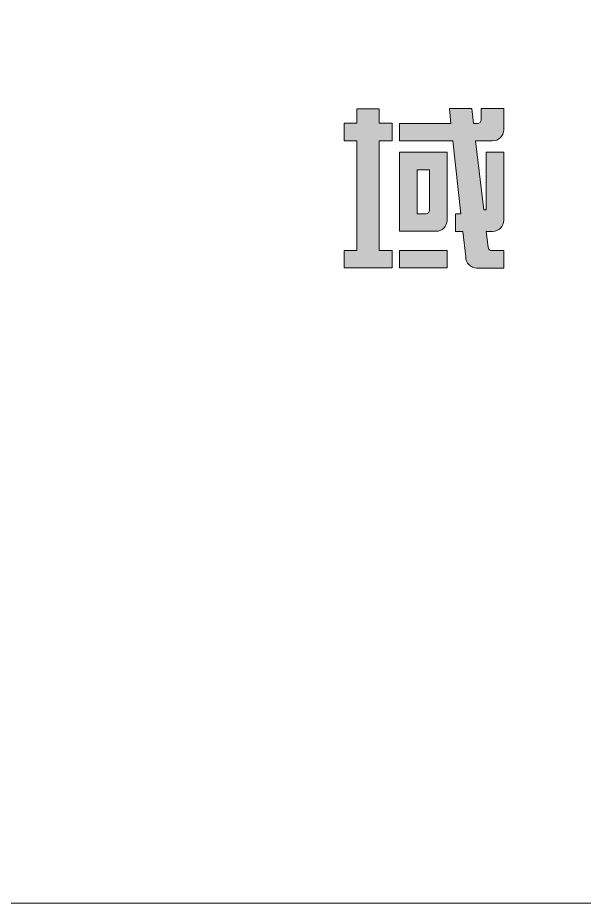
# Model space of a CAD drawing. Header units: millimetres. Extents: x 29078 to 32945, y -44812 to -43100.
# Drawn here: x 32610.47 to 32615.99, y -44802.31 to -44793.68 of the extents above; entities that cross this region are included whole.
import ezdxf

# ---------------------------------------------------------------- set-up
doc = ezdxf.new("R2010")
doc.units = ezdxf.units.MM
doc.layers.add('TK', color=7, linetype='Continuous', lineweight=13)
doc.layers.add('图层 1', color=7, linetype='Continuous')

# ---------------------------------------------------------------- blocks, each defined once
blk = doc.blocks.new('A$C75164159')
at = {"layer": 'TK'}
blk.add_line((-10, 10), (-190, 10), dxfattribs=at)
blk = doc.blocks.new('block 28')
at = {"layer": '图层 1', "true_color": 0x66c3ca}
h = blk.add_hatch(color=133, dxfattribs=at)
h.dxf.hatch_style = 2
h.paths.add_polyline_path([(117.703, -139.045), (117.703, -138.289), (118.255, -138.289), (118.255, -133.533), (117.703, -133.533), (117.703, -132.775), (118.255, -132.775), (118.255, -132.144), (119.227, -132.144), (119.227, -132.775), (119.78, -132.775), (119.78, -133.533), (119.227, -133.533), (119.227, -138.289), (119.78, -138.289), (119.78, -139.045)])
h = blk.add_hatch(color=133, dxfattribs=at)
h.dxf.hatch_style = 2
edge = h.paths.add_edge_path()
edge.add_spline(control_points=[(123.46, -139.055), (123.191, -139.055), (122.974, -138.836), (122.974, -138.568), (122.974, -138.568), (122.852, -137.46), (122.852, -137.46), (122.852, -137.46), (122.524, -137.46), (122.524, -137.46), (122.524, -137.46), (122.524, -136.703), (122.524, -136.703), (122.524, -136.703), (122.768, -136.703), (122.768, -136.703), (122.768, -136.703), (122.418, -133.539), (122.418, -133.539), (122.418, -133.539), (120.109, -133.539), (120.109, -133.539), (120.109, -133.539), (120.109, -132.782), (120.109, -132.782), (120.109, -132.782), (122.334, -132.782), (122.334, -132.782), (122.334, -132.782), (122.263, -132.137), (122.263, -132.137), (122.263, -132.137), (123.236, -132.137), (123.236, -132.137), (123.236, -132.137), (123.312, -132.782), (123.312, -132.782), (123.312, -132.782), (123.484, -132.782), (123.484, -132.782), (123.574, -132.782), (123.647, -132.71), (123.647, -132.621), (123.647, -132.621), (123.648, -132.137), (123.648, -132.137), (123.648, -132.137), (124.621, -132.137), (124.621, -132.137), (124.621, -132.137), (124.619, -133.053), (124.619, -133.053), (124.619, -133.321), (124.401, -133.539), (124.133, -133.539), (124.133, -133.539), (123.401, -133.539), (123.401, -133.539), (123.401, -133.539), (123.755, -136.53), (123.755, -136.53), (123.755, -136.53), (123.863, -136.523), (123.863, -136.523), (123.863, -136.523), (123.864, -134.031), (123.864, -134.031), (123.864, -134.031), (124.621, -134.031), (124.621, -134.031), (124.621, -134.031), (124.619, -136.973), (124.619, -136.973), (124.619, -137.242), (124.401, -137.46), (124.133, -137.46), (124.133, -137.46), (123.865, -137.46), (123.865, -137.46), (123.865, -137.46), (123.946, -138.141), (123.946, -138.141), (123.948, -138.206), (123.991, -138.265), (124.054, -138.287), (124.054, -138.287), (124.054, -138.297), (124.054, -138.297), (124.054, -138.297), (124.621, -138.297), (124.621, -138.297), (124.621, -138.297), (124.621, -139.055), (124.621, -139.055), (124.621, -139.055), (123.46, -139.055), (123.46, -139.055)], knot_values=[0, 0, 0, 0, 1, 1, 1, 2, 2, 2, 3, 3, 3, 4, 4, 4, 5, 5, 5, 6, 6, 6, 7, 7, 7, 8, 8, 8, 9, 9, 9, 10, 10, 10, 11, 11, 11, 12, 12, 12, 13, 13, 13, 14, 14, 14, 15, 15, 15, 16, 16, 16, 17, 17, 17, 18, 18, 18, 19, 19, 19, 20, 20, 20, 21, 21, 21, 22, 22, 22, 23, 23, 23, 24, 24, 24, 25, 25, 25, 26, 26, 26, 27, 27, 27, 28, 28, 28, 29, 29, 29, 30, 30, 30, 31, 31, 31, 32, 32, 32, 32], degree=3, periodic=0)
h = blk.add_hatch(color=133, dxfattribs=at)
h.dxf.hatch_style = 2
edge = h.paths.add_edge_path()
edge.add_spline(control_points=[(120.11, -137.459), (120.11, -137.459), (120.11, -134.031), (120.11, -134.031), (120.11, -134.031), (122.165, -134.031), (122.165, -134.031), (122.165, -134.031), (122.163, -136.973), (122.163, -136.973), (122.163, -137.242), (121.946, -137.459), (121.678, -137.459), (121.678, -137.459), (120.11, -137.459), (120.11, -137.459)], knot_values=[0, 0, 0, 0, 1, 1, 1, 2, 2, 2, 3, 3, 3, 4, 4, 4, 5, 5, 5, 5], degree=3, periodic=0)
edge = h.paths.add_edge_path()
edge.add_spline(control_points=[(120.866, -136.703), (120.866, -136.703), (121.246, -136.703), (121.246, -136.703), (121.335, -136.703), (121.407, -136.63), (121.407, -136.54), (121.407, -136.54), (121.409, -134.788), (121.409, -134.788), (121.409, -134.788), (120.866, -134.788), (120.866, -134.788), (120.866, -134.788), (120.866, -136.703), (120.866, -136.703)], knot_values=[0, 0, 0, 0, 1, 1, 1, 2, 2, 2, 3, 3, 3, 4, 4, 4, 5, 5, 5, 5], degree=3, periodic=0)
h = blk.add_hatch(color=133, dxfattribs=at)
h.dxf.hatch_style = 2
h.paths.add_polyline_path([(120.11, -139.045), (120.11, -138.289), (122.165, -138.289), (122.165, -139.045)])
at = {"layer": '图层 1', "lineweight": 0}
for points in [[(117.703, -139.045), (117.703, -138.289), (118.255, -138.289), (118.255, -133.533), (117.703, -133.533), (117.703, -132.775), (118.255, -132.775), (118.255, -132.144), (119.227, -132.144), (119.227, -132.775), (119.78, -132.775), (119.78, -133.533), (119.227, -133.533), (119.227, -138.289), (119.78, -138.289), (119.78, -139.045), (117.703, -139.045)], [(120.11, -139.045), (120.11, -138.289), (122.165, -138.289), (122.165, -139.045), (120.11, -139.045)]]:
    blk.add_lwpolyline(points, dxfattribs=at)
for points, knots in [([(123.46, -139.055), (123.191, -139.055), (122.974, -138.836), (122.974, -138.568), (122.974, -138.568), (122.852, -137.46), (122.852, -137.46), (122.852, -137.46), (122.524, -137.46), (122.524, -137.46), (122.524, -137.46), (122.524, -136.703), (122.524, -136.703), (122.524, -136.703), (122.768, -136.703), (122.768, -136.703), (122.768, -136.703), (122.418, -133.539), (122.418, -133.539), (122.418, -133.539), (120.109, -133.539), (120.109, -133.539), (120.109, -133.539), (120.109, -132.782), (120.109, -132.782), (120.109, -132.782), (122.334, -132.782), (122.334, -132.782), (122.334, -132.782), (122.263, -132.137), (122.263, -132.137), (122.263, -132.137), (123.236, -132.137), (123.236, -132.137), (123.236, -132.137), (123.312, -132.782), (123.312, -132.782), (123.312, -132.782), (123.484, -132.782), (123.484, -132.782), (123.574, -132.782), (123.647, -132.71), (123.647, -132.621), (123.647, -132.621), (123.648, -132.137), (123.648, -132.137), (123.648, -132.137), (124.621, -132.137), (124.621, -132.137), (124.621, -132.137), (124.619, -133.053), (124.619, -133.053), (124.619, -133.321), (124.401, -133.539), (124.133, -133.539), (124.133, -133.539), (123.401, -133.539), (123.401, -133.539), (123.401, -133.539), (123.755, -136.53), (123.755, -136.53), (123.755, -136.53), (123.863, -136.523), (123.863, -136.523), (123.863, -136.523), (123.864, -134.031), (123.864, -134.031), (123.864, -134.031), (124.621, -134.031), (124.621, -134.031), (124.621, -134.031), (124.619, -136.973), (124.619, -136.973), (124.619, -137.242), (124.401, -137.46), (124.133, -137.46), (124.133, -137.46), (123.865, -137.46), (123.865, -137.46), (123.865, -137.46), (123.946, -138.141), (123.946, -138.141), (123.948, -138.206), (123.991, -138.265), (124.054, -138.287), (124.054, -138.287), (124.054, -138.297), (124.054, -138.297), (124.054, -138.297), (124.621, -138.297), (124.621, -138.297), (124.621, -138.297), (124.621, -139.055), (124.621, -139.055), (124.621, -139.055), (123.46, -139.055), (123.46, -139.055)], [0, 0, 0, 0, 1, 1, 1, 2, 2, 2, 3, 3, 3, 4, 4, 4, 5, 5, 5, 6, 6, 6, 7, 7, 7, 8, 8, 8, 9, 9, 9, 10, 10, 10, 11, 11, 11, 12, 12, 12, 13, 13, 13, 14, 14, 14, 15, 15, 15, 16, 16, 16, 17, 17, 17, 18, 18, 18, 19, 19, 19, 20, 20, 20, 21, 21, 21, 22, 22, 22, 23, 23, 23, 24, 24, 24, 25, 25, 25, 26, 26, 26, 27, 27, 27, 28, 28, 28, 29, 29, 29, 30, 30, 30, 31, 31, 31, 32, 32, 32, 32]), ([(120.11, -137.459), (120.11, -137.459), (120.11, -134.031), (120.11, -134.031), (120.11, -134.031), (122.165, -134.031), (122.165, -134.031), (122.165, -134.031), (122.163, -136.973), (122.163, -136.973), (122.163, -137.242), (121.946, -137.459), (121.678, -137.459), (121.678, -137.459), (120.11, -137.459), (120.11, -137.459)], [0, 0, 0, 0, 1, 1, 1, 2, 2, 2, 3, 3, 3, 4, 4, 4, 5, 5, 5, 5]), ([(120.866, -136.703), (120.866, -136.703), (121.246, -136.703), (121.246, -136.703), (121.335, -136.703), (121.407, -136.63), (121.407, -136.54), (121.407, -136.54), (121.409, -134.788), (121.409, -134.788), (121.409, -134.788), (120.866, -134.788), (120.866, -134.788), (120.866, -134.788), (120.866, -136.703), (120.866, -136.703)], [0, 0, 0, 0, 1, 1, 1, 2, 2, 2, 3, 3, 3, 4, 4, 4, 5, 5, 5, 5])]:
    blk.add_open_spline(points, degree=3, knots=knots, dxfattribs=at)
blk = doc.blocks.new('block 25')
at = {"layer": '图层 1'}
blk.add_blockref('block 28', (0, 0), dxfattribs=at)
blk = doc.blocks.new('block 23')
at = {"layer": '图层 1'}
blk.add_blockref('block 25', (0, 0), dxfattribs=at)
blk = doc.blocks.new('*U38')
at = {"layer": 'TK'}
blk.add_lwpolyline([(-1791.9865, 12604.9199), (-1611.9865, 12604.9199), (-1611.9865, 12548.9199), (-1791.9865, 12548.9199)], close=True, dxfattribs=at)
at = {"layer": '图层 1', "xscale": 0.22464, "yscale": 0.22464, "zscale": 0.22464}
blk.add_blockref('block 23', (-1707.9981, 12586.3419), dxfattribs=at)

msp = doc.modelspace()

# ---------------------------------------------------------------- block references
at = {"layer": 'TK'}
for name, p in [('A$C75164159', (32693.22, -44812.3058)), ('*U38', (34295.2065, -57351.2257))]:
    msp.add_blockref(name, p, dxfattribs=at)

doc.saveas('drawing.dxf')
